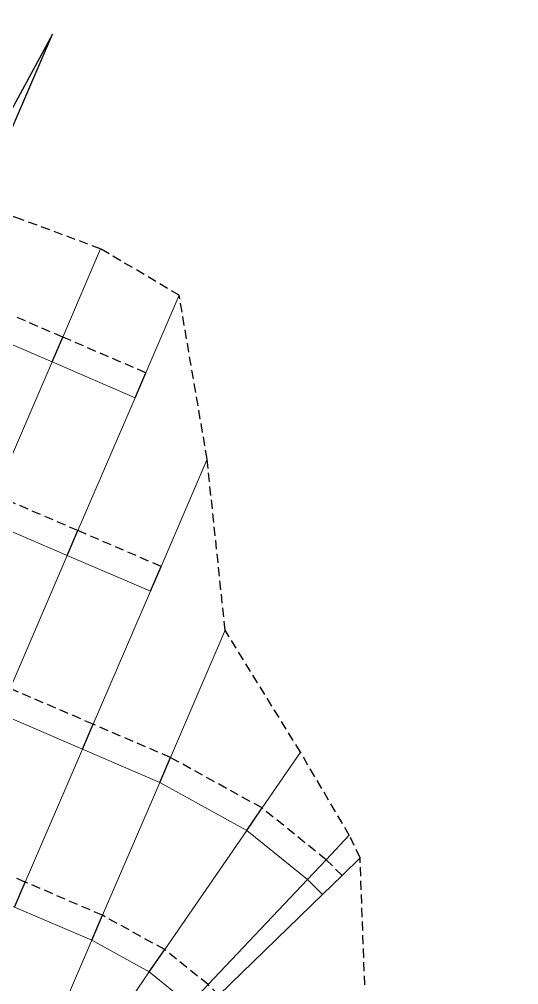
# Model space of a CAD drawing. Header units: metres. Extents: x 544752 to 548977, y 1840603 to 1844608.
# Drawn here: x 546615.9 to 546643.5, y 1843054.4 to 1843107.7 of the extents above; entities that cross this region are included whole.
import ezdxf

# ---------------------------------------------------------------- set-up
doc = ezdxf.new("R2010")
doc.units = ezdxf.units.M
doc.header["$MEASUREMENT"] = 0
doc.linetypes.add('ACAD_ISO02W100', pattern=[15, 12, -3])
doc.linetypes.add('Anordnung Grundriss$0$GESTRICHELT', pattern=[0.75, 0.5, -0.25])
doc.layers.add('Anordnung Grundriss$0$FBC-Windkraftstandort', color=7, linetype='Continuous')
for name, color, linetype, lineweight in [('C-ROAD-CORR', 5, 'Continuous', 0), ('C-ROAD-LINK', 150, 'Continuous', 0), ('C-TOPO-FEAT', 94, 'Continuous', 5), ('Đường', 5, 'ACAD_ISO02W100', 5)]:
    doc.layers.add(name, color=color, linetype=linetype, lineweight=lineweight)

# ---------------------------------------------------------------- blocks, each defined once
blk = doc.blocks.new('TB')
at = {"layer": 'Anordnung Grundriss$0$FBC-Windkraftstandort', "color": 1, "ltscale": 0.2}
blk.add_lwpolyline([(-13.55471174141638, 1.926911110070236), (-43.69617991058402, -62.06130993178796), (-8.986057330875326, -2.857254823657982)], dxfattribs=at)
at = {"layer": 'Defpoints', "color": 5, "linetype": 'Anordnung Grundriss$0$GESTRICHELT', "lineweight": 5, "ltscale": 0.2}
blk.add_circle((-0.4049538253086098, -1.769394799566726e-07), 105.7280000291212, dxfattribs=at)

msp = doc.modelspace()

# ---------------------------------------------------------------- linework, layer by layer
at = {"layer": 'C-ROAD-CORR', "color": 160, "linetype": 'Continuous'}
for p, q in [((546618.2898817083, 1843090.17199616, 603.2931496750678), (546620.3866139501, 1843095.049047213, 608.6018136374108)), ((546618.2898817083, 1843090.17199616, 603.2931496750678), (546620.3866139501, 1843095.049047213, 608.6018136374108)), ((546618.2898817083, 1843090.17199616, 603.2931496750678), (546620.3866139501, 1843095.049047213, 608.6018136374108)), ((546618.2898817083, 1843090.17199616, 603.2931496750678), (546620.3866139501, 1843095.049047213, 608.6018136374108)), ((546622.8833642562, 1843088.197175135, 603.1681496750679), (546624.724958504, 1843092.480768903, 607.8308361263429)), ((546622.8833642562, 1843088.197175135, 603.1681496750679), (546624.724958504, 1843092.480768903, 607.8308361263429)), ((546622.8833642562, 1843088.197175135, 603.1681496750679), (546624.724958504, 1843092.480768903, 607.8308361263429)), ((546622.8833642562, 1843088.197175135, 603.1681496750679), (546624.724958504, 1843092.480768903, 607.8308361263429)), ((546617.6974354007, 1843088.793951396, 603.2631496750678), (546618.2898817083, 1843090.17199616, 603.2931496750678)), ((546617.6974354007, 1843088.793951396, 603.2631496750678), (546618.2898817083, 1843090.17199616, 603.2931496750678)), ((546614.53772176, 1843081.444379319, 595.2631496750678), (546617.6974354007, 1843088.793951396, 603.2631496750678)), ((546614.53772176, 1843081.444379319, 595.2631496750678), (546617.6974354007, 1843088.793951396, 603.2631496750678)), ((546614.53772176, 1843081.444379319, 595.2631496750678), (546617.6974354007, 1843088.793951396, 603.2631496750678)), ((546622.2909179486, 1843086.819130371, 603.1381496750679), (546622.8833642562, 1843088.197175135, 603.1681496750679)), ((546622.2909179486, 1843086.819130371, 603.1381496750679), (546622.8833642562, 1843088.197175135, 603.1681496750679)), ((546619.1312043079, 1843079.469558294, 595.1381496750679), (546622.2909179486, 1843086.819130371, 603.1381496750679)), ((546619.1312043079, 1843079.469558294, 595.1381496750679), (546622.2909179486, 1843086.819130371, 603.1381496750679)), ((546619.1312043079, 1843079.469558294, 595.1381496750679), (546622.2909179486, 1843086.819130371, 603.1381496750679)), ((546623.7246868558, 1843077.494737268, 595.013149675068), (546626.2719726237, 1843083.419786966, 601.4625588496249)), ((546623.7246868558, 1843077.494737268, 595.013149675068), (546626.2719726237, 1843083.419786966, 601.4625588496249)), ((546623.7246868558, 1843077.494737268, 595.013149675068), (546626.2719726237, 1843083.419786966, 601.4625588496249)), ((546623.7246868558, 1843077.494737268, 595.013149675068), (546626.2719726237, 1843083.419786966, 601.4625588496249)), ((546618.5387580004, 1843078.09151353, 595.1081496750679), (546619.1312043079, 1843079.469558294, 595.1381496750679)), ((546618.5387580004, 1843078.09151353, 595.1081496750679), (546619.1312043079, 1843079.469558294, 595.1381496750679)), ((546615.3790443597, 1843070.741941453, 587.1081496750679), (546618.5387580004, 1843078.09151353, 595.1081496750679)), ((546615.3790443597, 1843070.741941453, 587.1081496750679), (546618.5387580004, 1843078.09151353, 595.1081496750679)), ((546615.3790443597, 1843070.741941453, 587.1081496750679), (546618.5387580004, 1843078.09151353, 595.1081496750679)), ((546623.1322405483, 1843076.116692504, 594.983149675068), (546623.7246868558, 1843077.494737268, 595.013149675068)), ((546623.1322405483, 1843076.116692504, 594.983149675068), (546623.7246868558, 1843077.494737268, 595.013149675068)), ((546619.9725269076, 1843068.767120427, 586.983149675068), (546623.1322405483, 1843076.116692504, 594.983149675068)), ((546619.9725269076, 1843068.767120427, 586.983149675068), (546623.1322405483, 1843076.116692504, 594.983149675068)), ((546619.9725269076, 1843068.767120427, 586.983149675068), (546623.1322405483, 1843076.116692504, 594.983149675068)), ((546624.2437884676, 1843066.930828018, 586.8669181038147), (546627.2667159074, 1843073.962232003, 594.5205925352307)), ((546624.2437884676, 1843066.930828018, 586.8669181038147), (546627.2667159074, 1843073.962232003, 594.5205925352307)), ((546624.2437884676, 1843066.930828018, 586.8669181038147), (546627.2667159074, 1843073.962232003, 594.5205925352307)), ((546624.2437884676, 1843066.930828018, 586.8669181038147), (546627.2667159074, 1843073.962232003, 594.5205925352307)), ((546619.3800806, 1843067.389075663, 586.9531496750681), (546619.9725269076, 1843068.767120427, 586.983149675068)), ((546619.3800806, 1843067.389075663, 586.9531496750681), (546619.9725269076, 1843068.767120427, 586.983149675068)), ((546616.2203669593, 1843060.039503586, 578.9531496750681), (546619.3800806, 1843067.389075663, 586.9531496750681)), ((546616.2203669593, 1843060.039503586, 578.9531496750681), (546619.3800806, 1843067.389075663, 586.9531496750681)), ((546616.2203669593, 1843060.039503586, 578.9531496750681), (546619.3800806, 1843067.389075663, 586.9531496750681)), ((546629.307158777, 1843064.136995417, 586.862040845764), (546631.4284998061, 1843067.221980437, 590.6059986895775)), ((546629.307158777, 1843064.136995417, 586.862040845764), (546631.4284998061, 1843067.221980437, 590.6059986895775)), ((546629.307158777, 1843064.136995417, 586.862040845764), (546631.4284998061, 1843067.221980437, 590.6059986895775)), ((546629.307158777, 1843064.136995417, 586.862040845764), (546631.4284998061, 1843067.221980437, 590.6059986895775)), ((546623.6513421596, 1843065.552783254, 586.8369181038147), (546624.2437884676, 1843066.930828018, 586.8669181038147)), ((546623.6513421596, 1843065.552783254, 586.8369181038147), (546624.2437884676, 1843066.930828018, 586.8669181038147)), ((546620.4916285168, 1843058.203211179, 578.8369181038147), (546623.6513421596, 1843065.552783254, 586.8369181038147)), ((546620.4916285168, 1843058.203211179, 578.8369181038147), (546623.6513421596, 1843065.552783254, 586.8369181038147)), ((546620.4916285168, 1843058.203211179, 578.8369181038147), (546623.6513421596, 1843065.552783254, 586.8369181038147)), ((546628.4572529617, 1843062.901009937, 586.832040845764), (546629.307158777, 1843064.136995417, 586.862040845764)), ((546628.4572529617, 1843062.901009937, 586.832040845764), (546629.307158777, 1843064.136995417, 586.862040845764)), ((546623.924421947, 1843056.309087381, 578.832040845764), (546628.4572529617, 1843062.901009937, 586.832040845764)), ((546623.924421947, 1843056.309087381, 578.832040845764), (546628.4572529617, 1843062.901009937, 586.832040845764)), ((546623.924421947, 1843056.309087381, 578.832040845764), (546628.4572529617, 1843062.901009937, 586.832040845764)), ((546632.8462701715, 1843061.277555774, 586.8583532828034), (546634.1277669654, 1843062.634620854, 588.7248633051207)), ((546632.8462701715, 1843061.277555774, 586.8583532828034), (546634.1277669654, 1843062.634620854, 588.7248633051207)), ((546632.8462701715, 1843061.277555774, 586.8583532828034), (546634.1277669654, 1843062.634620854, 588.7248633051207)), ((546632.8462701715, 1843061.277555774, 586.8583532828034), (546634.1277669654, 1843062.634620854, 588.7248633051207)), ((546631.8164095394, 1843060.186965531, 586.8283532828034), (546632.8462701715, 1843061.277555774, 586.8583532828034)), ((546631.8164095394, 1843060.186965531, 586.8283532828034), (546632.8462701715, 1843061.277555774, 586.8583532828034)), ((546633.7281881389, 1843060.409030985, 586.8573510180056), (546634.7292044826, 1843061.383710129, 588.2545028192336)), ((546633.7281881389, 1843060.409030985, 586.8573510180056), (546634.7292044826, 1843061.383710129, 588.2545028192336)), ((546633.7281881389, 1843060.409030985, 586.8573510180056), (546634.7292044826, 1843061.383710129, 588.2545028192336)), ((546633.7281881389, 1843060.409030985, 586.8573510180056), (546634.7292044826, 1843061.383710129, 588.2545028192336)), ((546626.3238195025, 1843054.370484233, 578.8283532828034), (546631.8164095394, 1843060.186965531, 586.8283532828034)), ((546626.3238195025, 1843054.370484233, 578.8283532828034), (546631.8164095394, 1843060.186965531, 586.8283532828034)), ((546626.3238195025, 1843054.370484233, 578.8283532828034), (546631.8164095394, 1843060.186965531, 586.8283532828034)), ((546632.6534842205, 1843059.362603019, 586.8273510180056), (546633.7281881389, 1843060.409030985, 586.8573510180056)), ((546632.6534842205, 1843059.362603019, 586.8273510180056), (546633.7281881389, 1843060.409030985, 586.8573510180056)), ((546615.6279206518, 1843058.661458822, 578.9231496750681), (546616.2203669593, 1843060.039503586, 578.9531496750681)), ((546615.6279206518, 1843058.661458822, 578.9231496750681), (546616.2203669593, 1843060.039503586, 578.9531496750681)), ((546626.921729989, 1843053.781653868, 578.8273510180056), (546632.6534842205, 1843059.362603019, 586.8273510180056)), ((546626.921729989, 1843053.781653868, 578.8273510180056), (546632.6534842205, 1843059.362603019, 586.8273510180056)), ((546626.921729989, 1843053.781653868, 578.8273510180056), (546632.6534842205, 1843059.362603019, 586.8273510180056)), ((546619.8991822088, 1843056.825166414, 578.8069181038147), (546620.4916285168, 1843058.203211179, 578.8369181038147)), ((546619.8991822088, 1843056.825166414, 578.8069181038147), (546620.4916285168, 1843058.203211179, 578.8369181038147)), ((546616.7394685661, 1843049.475594338, 570.8069181038147), (546619.8991822088, 1843056.825166414, 578.8069181038147)), ((546616.7394685661, 1843049.475594338, 570.8069181038147), (546619.8991822088, 1843056.825166414, 578.8069181038147)), ((546616.7394685661, 1843049.475594338, 570.8069181038147), (546619.8991822088, 1843056.825166414, 578.8069181038147)), ((546623.0745161317, 1843055.073101901, 578.802040845764), (546623.924421947, 1843056.309087381, 578.832040845764)), ((546623.0745161317, 1843055.073101901, 578.802040845764), (546623.924421947, 1843056.309087381, 578.832040845764)), ((546618.541685117, 1843048.481179345, 570.802040845764), (546623.0745161317, 1843055.073101901, 578.802040845764)), ((546618.541685117, 1843048.481179345, 570.802040845764), (546623.0745161317, 1843055.073101901, 578.802040845764)), ((546618.541685117, 1843048.481179345, 570.802040845764), (546623.0745161317, 1843055.073101901, 578.802040845764)), ((546625.2939588706, 1843053.27989399, 578.7983532828034), (546626.3238195025, 1843054.370484233, 578.8283532828034)), ((546625.2939588706, 1843053.27989399, 578.7983532828034), (546626.3238195025, 1843054.370484233, 578.8283532828034))]:
    msp.add_line(p, q, dxfattribs=at)
at = {"layer": 'C-ROAD-CORR', "color": 11, "linetype": 'Anordnung Grundriss$0$GESTRICHELT', "lineweight": 30}
for points in [[(546634.9844260467, 1843054.363234686, 585.5183679560599), (546634.7292044808, 1843061.383710131, 588.2545028192336), (546634.1277669654, 1843062.634620854, 588.7248633051207), (546631.4284998034, 1843067.221980439, 590.6059986895775), (546627.2667159074, 1843073.962232003, 594.5205925352307), (546626.2719726241, 1843083.419786966, 601.4625588496249), (546624.7249585044, 1843092.480768902, 607.8308361263429), (546620.3866139507, 1843095.049047213, 608.6018136374108), (546615.6920849233, 1843096.788831627, 608.4709765810611), (546612.9604910414, 1843097.691183741, 608.2927300756131)], [(546622.8833642566, 1843088.197175134, 603.1681496750679), (546618.2898817088, 1843090.17199616, 603.2931496750678), (546613.6963991609, 1843092.146817185, 603.4181496750676), (546611.0635044915, 1843093.278746108, 603.4897972388169)], [(546623.7246868561, 1843077.494737268, 595.013149675068), (546619.1312043082, 1843079.469558293, 595.1381496750679), (546614.5377217605, 1843081.444379319, 595.2631496750678), (546609.9442392125, 1843083.419200344, 595.3881496750677), (546607.3113445431, 1843084.551129267, 595.4597972388169)], [(546633.7281881373, 1843060.409030986, 586.8573510180051), (546632.8462701715, 1843061.277555774, 586.8583532828034), (546629.3071587747, 1843064.136995418, 586.862040845764), (546624.2437884676, 1843066.930828018, 586.8669181038147), (546619.9725269078, 1843068.767120427, 586.983149675068), (546615.3790443599, 1843070.741941453, 587.1081496750679), (546610.7855618121, 1843072.716762478, 587.2331496750678), (546606.1920792642, 1843074.691583504, 587.3581496750677), (546603.5591845948, 1843075.823512426, 587.429797238817)], [(546634.7126890003, 1843038.350746195, 578.6501475327395), (546632.86101568, 1843042.995238193, 578.73853588039), (546631.1703124001, 1843047.23597427, 578.8192404342866), (546629.3683677795, 1843050.71803849, 578.8230288479915), (546626.9217299878, 1843053.781653869, 578.8273510180056), (546626.3238195025, 1843054.370484233, 578.8283532828034), (546623.9244219454, 1843056.309087382, 578.832040845764), (546620.4916285168, 1843058.203211179, 578.8369181038147), (546616.2203669596, 1843060.039503586, 578.9531496750681), (546611.6268844117, 1843062.014324612, 579.078149675068), (546607.0334018639, 1843063.989145637, 579.2031496750678), (546602.439919316, 1843065.963966663, 579.3281496750677), (546599.8070246466, 1843067.095895585, 579.399797238817)]]:
    msp.add_polyline3d(points, dxfattribs=at)
at = {"layer": 'C-ROAD-CORR', "color": 1, "linetype": 'Anordnung Grundriss$0$GESTRICHELT', "lineweight": 30}
msp.add_polyline3d([(546634.9844260467, 1843054.363234686, 585.5183679560599), (546634.7292044808, 1843061.383710131, 588.2545028192336), (546634.1277669654, 1843062.634620854, 588.7248633051207), (546631.4284998034, 1843067.221980439, 590.6059986895775), (546627.2667159074, 1843073.962232003, 594.5205925352307), (546626.2719726241, 1843083.419786966, 601.4625588496249), (546624.7249585044, 1843092.480768902, 607.8308361263429), (546620.3866139507, 1843095.049047213, 608.6018136374108), (546615.6920849233, 1843096.788831627, 608.4709765810611), (546612.9604910414, 1843097.691183741, 608.2927300756131)], dxfattribs=at)
at = {"layer": 'C-ROAD-LINK', "color": 83, "linetype": 'Continuous', "lineweight": -3}
for p, q in [((546617.6974354007, 1843088.793951396, 603.2631496750678), (546618.2898817083, 1843090.17199616, 603.2931496750678)), ((546622.2909179486, 1843086.819130371, 603.1381496750679), (546622.8833642562, 1843088.197175135, 603.1681496750679)), ((546618.5387580004, 1843078.09151353, 595.1081496750679), (546619.1312043079, 1843079.469558294, 595.1381496750679)), ((546623.1322405483, 1843076.116692504, 594.983149675068), (546623.7246868558, 1843077.494737268, 595.013149675068)), ((546619.3800806, 1843067.389075663, 586.9531496750681), (546619.9725269076, 1843068.767120427, 586.983149675068)), ((546623.6513421596, 1843065.552783254, 586.8369181038147), (546624.2437884676, 1843066.930828018, 586.8669181038147)), ((546628.4572529617, 1843062.901009937, 586.832040845764), (546629.307158777, 1843064.136995417, 586.862040845764)), ((546631.8164095394, 1843060.186965531, 586.8283532828034), (546632.8462701715, 1843061.277555774, 586.8583532828034)), ((546632.6534842205, 1843059.362603019, 586.8273510180056), (546633.7281881389, 1843060.409030985, 586.8573510180056)), ((546615.6279206518, 1843058.661458822, 578.9231496750681), (546616.2203669593, 1843060.039503586, 578.9531496750681)), ((546619.8991822088, 1843056.825166414, 578.8069181038147), (546620.4916285168, 1843058.203211179, 578.8369181038147)), ((546623.0745161317, 1843055.073101901, 578.802040845764), (546623.924421947, 1843056.309087381, 578.832040845764)), ((546625.2939588706, 1843053.27989399, 578.7983532828034), (546626.3238195025, 1843054.370484233, 578.8283532828034))]:
    msp.add_line(p, q, dxfattribs=at)
at = {"layer": 'C-TOPO-FEAT', "color": 94, "linetype": 'Continuous', "lineweight": 0, "ltscale": 2}
for points in [[(546622.2909179489, 1843086.81913037, 603.1381496750679), (546617.6974354011, 1843088.793951396, 603.2631496750678), (546613.1039528532, 1843090.768772421, 603.3881496750677), (546610.4710581838, 1843091.900701344, 603.4597972388169)], [(546623.1322405485, 1843076.116692504, 594.983149675068), (546618.5387580006, 1843078.091513529, 595.1081496750679), (546613.9452754528, 1843080.066334555, 595.2331496750678), (546609.3517929049, 1843082.04115558, 595.3581496750677), (546606.7188982355, 1843083.173084503, 595.429797238817)], [(546632.6534842189, 1843059.36260302, 586.8273510180052), (546631.8164095394, 1843060.186965531, 586.8283532828034), (546628.4572529595, 1843062.901009939, 586.832040845764), (546623.6513421596, 1843065.552783254, 586.8369181038147), (546619.3800806003, 1843067.389075663, 586.9531496750681), (546614.7865980524, 1843069.363896688, 587.078149675068), (546610.1931155046, 1843071.338717714, 587.2031496750678), (546605.5996329567, 1843073.313538739, 587.3281496750677), (546602.9667382872, 1843074.445467662, 587.399797238817)], [(546633.319341401, 1843037.795244199, 578.6201475327396), (546631.4676680807, 1843042.439736197, 578.7085358803901), (546629.7769648008, 1843046.680472274, 578.7892404342866), (546628.1101660267, 1843049.901381677, 578.7930288479915), (546625.8470260694, 1843052.735225903, 578.7973510180057), (546625.2939588706, 1843053.27989399, 578.7983532828034), (546623.0745161303, 1843055.073101902, 578.802040845764), (546619.8991822088, 1843056.825166414, 578.8069181038147), (546615.6279206519, 1843058.661458822, 578.9231496750681), (546611.034438104, 1843060.636279847, 579.048149675068), (546606.4409555562, 1843062.611100873, 579.1731496750679), (546601.8474730083, 1843064.585921898, 579.2981496750677), (546599.2145783389, 1843065.717850821, 579.369797238817)]]:
    msp.add_polyline3d(points, dxfattribs=at)

# ---------------------------------------------------------------- block references
at = {"layer": 'Đường', "rotation": 181.9299516079559}
msp.add_blockref('TB', (546576.1353845296, 1843043.417966283, 44), dxfattribs=at)

doc.saveas('drawing.dxf')
